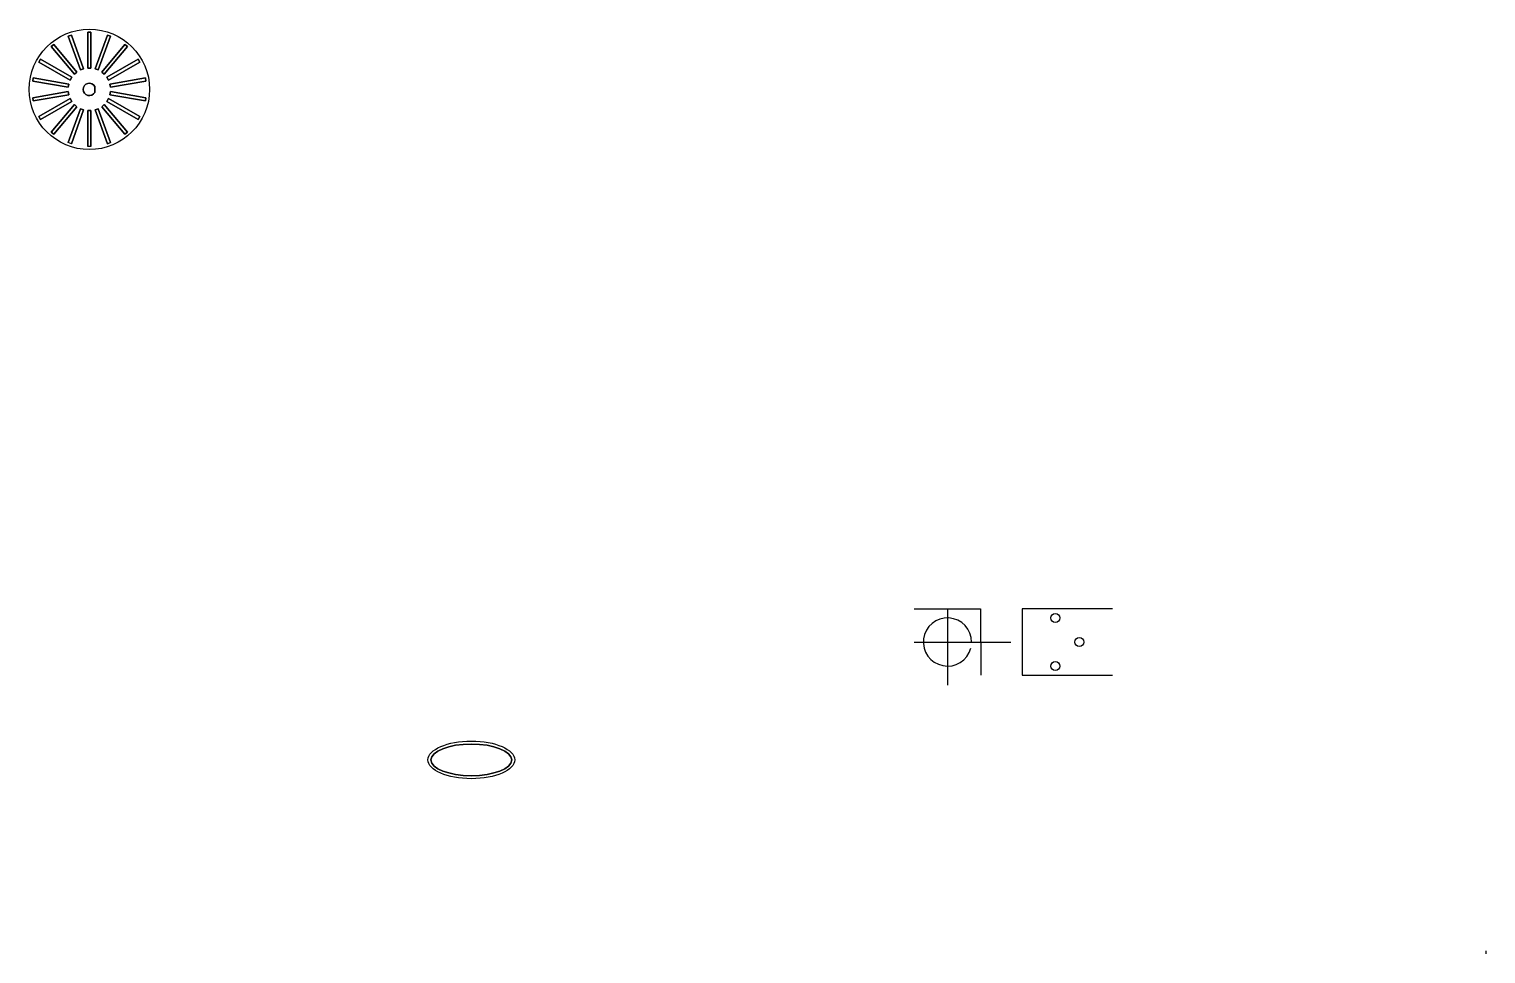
# Model space of a CAD drawing. Header units: millimetres. Extents: x 691 to 1640, y 946 to 2024.
# Drawn here: x 690.8 to 1174.6, y 945.8 to 1252.9 of the extents above; entities outside this region: 1.
import ezdxf

# ---------------------------------------------------------------- set-up
doc = ezdxf.new("R2010")
doc.units = ezdxf.units.MM

msp = doc.modelspace()

# ---------------------------------------------------------------- linework, layer by layer
for p, q in [((703.77, 1250.6, 1.25), (704.8, 1250.97, 1.25)), ((704.8, 1250.97, 0.25), (703.77, 1250.6, 0.25)), ((707.86, 1239.37, 1.25), (703.77, 1250.6, 1.25)), ((703.77, 1250.6, 0.25), (707.86, 1239.37, 0.25)), ((703.77, 1250.6, 0.25), (703.77, 1250.6, 1.25)), ((704.8, 1250.97, 1.25), (708.89, 1239.74, 1.25)), ((704.8, 1250.97, 0.25), (704.8, 1250.97, 1.25)), ((708.89, 1239.74, 0.25), (704.8, 1250.97, 0.25)), ((710.23, 1239.98, 1.25), (710.23, 1251.93, 1.25)), ((710.23, 1251.93, 0.25), (710.23, 1239.98, 0.25)), ((710.23, 1251.93, 0.25), (710.23, 1251.93, 1.25)), ((710.23, 1251.93, 1.25), (711.33, 1251.93, 1.25)), ((711.33, 1251.93, 0.25), (710.23, 1251.93, 0.25)), ((711.33, 1251.93, 1.25), (711.33, 1239.98, 1.25)), ((711.33, 1251.93, 0.25), (711.33, 1251.93, 1.25)), ((711.33, 1239.98, 0.25), (711.33, 1251.93, 0.25)), ((712.68, 1239.74, 1.25), (716.77, 1250.97, 1.25)), ((716.77, 1250.97, 0.25), (712.68, 1239.74, 0.25)), ((717.8, 1250.6, 1.25), (713.71, 1239.37, 1.25)), ((713.71, 1239.37, 0.25), (717.8, 1250.6, 0.25)), ((716.77, 1250.97, 0.25), (716.77, 1250.97, 1.25)), ((716.77, 1250.97, 1.25), (717.8, 1250.6, 1.25)), ((717.8, 1250.6, 0.25), (716.77, 1250.97, 0.25)), ((717.8, 1250.6, 0.25), (717.8, 1250.6, 1.25)), ((698.15, 1247.13, 1.25), (698.99, 1247.84, 1.25)), ((698.99, 1247.84, 0.25), (698.15, 1247.13, 0.25)), ((705.83, 1237.98, 1.25), (698.15, 1247.13, 1.25)), ((698.15, 1247.13, 0.25), (705.83, 1237.98, 0.25)), ((698.15, 1247.13, 0.25), (698.15, 1247.13, 1.25)), ((698.99, 1247.84, 1.25), (706.67, 1238.68, 1.25)), ((698.99, 1247.84, 0.25), (698.99, 1247.84, 1.25)), ((706.67, 1238.68, 0.25), (698.99, 1247.84, 0.25)), ((714.9, 1238.68, 1.25), (722.58, 1247.84, 1.25)), ((722.58, 1247.84, 0.25), (714.9, 1238.68, 0.25)), ((723.42, 1247.13, 1.25), (715.74, 1237.98, 1.25)), ((715.74, 1237.98, 0.25), (723.42, 1247.13, 0.25)), ((722.58, 1247.84, 0.25), (722.58, 1247.84, 1.25)), ((722.58, 1247.84, 1.25), (723.42, 1247.13, 1.25)), ((723.42, 1247.13, 0.25), (722.58, 1247.84, 0.25)), ((723.42, 1247.13, 0.25), (723.42, 1247.13, 1.25)), ((694.06, 1241.95, 1.25), (694.61, 1242.91, 1.25)), ((694.61, 1242.91, 0.25), (694.06, 1241.95, 0.25)), ((704.4, 1235.98, 1.25), (694.06, 1241.95, 1.25)), ((694.06, 1241.95, 0.25), (704.4, 1235.98, 0.25)), ((694.06, 1241.95, 0.25), (694.06, 1241.95, 1.25)), ((694.61, 1242.91, 1.25), (704.95, 1236.93, 1.25)), ((694.61, 1242.91, 0.25), (694.61, 1242.91, 1.25)), ((704.95, 1236.93, 0.25), (694.61, 1242.91, 0.25)), ((706.67, 1238.68, 1.25), (705.83, 1237.98, 1.25)), ((705.83, 1237.98, 0.25), (706.67, 1238.68, 0.25)), ((706.67, 1238.68, 0.25), (706.67, 1238.68, 1.25)), ((708.89, 1239.74, 1.25), (707.86, 1239.37, 1.25)), ((707.86, 1239.37, 0.25), (708.89, 1239.74, 0.25)), ((707.86, 1239.37, 0.25), (707.86, 1239.37, 1.25)), ((708.89, 1239.74, 0.25), (708.89, 1239.74, 1.25)), ((711.33, 1239.98, 1.25), (710.23, 1239.98, 1.25)), ((710.23, 1239.98, 0.25), (711.33, 1239.98, 0.25)), ((710.23, 1239.98, 0.25), (710.23, 1239.98, 1.25)), ((711.33, 1239.98, 0.25), (711.33, 1239.98, 1.25)), ((713.71, 1239.37, 1.25), (712.68, 1239.74, 1.25)), ((712.68, 1239.74, 0.25), (713.71, 1239.37, 0.25)), ((712.68, 1239.74, 0.25), (712.68, 1239.74, 1.25)), ((713.71, 1239.37, 0.25), (713.71, 1239.37, 1.25)), ((715.74, 1237.98, 1.25), (714.9, 1238.68, 1.25)), ((714.9, 1238.68, 0.25), (715.74, 1237.98, 0.25)), ((714.9, 1238.68, 0.25), (714.9, 1238.68, 1.25)), ((716.62, 1236.93, 1.25), (726.96, 1242.91, 1.25)), ((726.96, 1242.91, 0.25), (716.62, 1236.93, 0.25)), ((727.51, 1241.95, 1.25), (717.17, 1235.98, 1.25)), ((717.17, 1235.98, 0.25), (727.51, 1241.95, 0.25)), ((726.96, 1242.91, 0.25), (726.96, 1242.91, 1.25)), ((726.96, 1242.91, 1.25), (727.51, 1241.95, 1.25)), ((727.51, 1241.95, 0.25), (726.96, 1242.91, 0.25)), ((727.51, 1241.95, 0.25), (727.51, 1241.95, 1.25)), ((691.98, 1235.69, 1.25), (692.17, 1236.77, 1.25)), ((692.17, 1236.77, 0.25), (691.98, 1235.69, 0.25)), ((703.75, 1233.61, 1.25), (691.98, 1235.69, 1.25)), ((691.98, 1235.69, 0.25), (703.75, 1233.61, 0.25)), ((691.98, 1235.69, 0.25), (691.98, 1235.69, 1.25)), ((692.17, 1236.77, 1.25), (703.94, 1234.69, 1.25)), ((692.17, 1236.77, 0.25), (692.17, 1236.77, 1.25)), ((703.94, 1234.69, 0.25), (692.17, 1236.77, 0.25)), ((703.94, 1234.69, 1.25), (703.75, 1233.61, 1.25)), ((703.75, 1233.61, 0.25), (703.94, 1234.69, 0.25)), ((703.94, 1234.69, 0.25), (703.94, 1234.69, 1.25)), ((704.95, 1236.93, 1.25), (704.4, 1235.98, 1.25)), ((704.4, 1235.98, 0.25), (704.95, 1236.93, 0.25)), ((704.4, 1235.98, 0.25), (704.4, 1235.98, 1.25)), ((704.95, 1236.93, 0.25), (704.95, 1236.93, 1.25)), ((705.83, 1237.98, 0.25), (705.83, 1237.98, 1.25)), ((712.58, 1233.92, 1.25), (712.58, 1231.94, 1.25)), ((712.58, 1233.92, 0.25), (712.58, 1233.92, 1.25)), ((712.58, 1231.94, 0.25), (712.58, 1233.92, 0.25)), ((715.74, 1237.98, 0.25), (715.74, 1237.98, 1.25)), ((717.17, 1235.98, 1.25), (716.62, 1236.93, 1.25)), ((716.62, 1236.93, 0.25), (717.17, 1235.98, 0.25)), ((716.62, 1236.93, 0.25), (716.62, 1236.93, 1.25)), ((717.17, 1235.98, 0.25), (717.17, 1235.98, 1.25)), ((717.63, 1234.69, 1.25), (729.4, 1236.77, 1.25)), ((729.4, 1236.77, 0.25), (717.63, 1234.69, 0.25)), ((717.82, 1233.61, 1.25), (717.63, 1234.69, 1.25)), ((717.63, 1234.69, 0.25), (717.82, 1233.61, 0.25)), ((717.63, 1234.69, 0.25), (717.63, 1234.69, 1.25)), ((729.59, 1235.69, 1.25), (717.82, 1233.61, 1.25)), ((717.82, 1233.61, 0.25), (729.59, 1235.69, 0.25)), ((729.4, 1236.77, 0.25), (729.4, 1236.77, 1.25)), ((729.4, 1236.77, 1.25), (729.59, 1235.69, 1.25)), ((729.59, 1235.69, 0.25), (729.4, 1236.77, 0.25)), ((729.59, 1235.69, 0.25), (729.59, 1235.69, 1.25)), ((691.98, 1230.17, 1.25), (703.75, 1232.25, 1.25)), ((703.75, 1232.25, 0.25), (691.98, 1230.17, 0.25)), ((691.98, 1230.17, 0.25), (691.98, 1230.17, 1.25)), ((692.17, 1229.09, 1.25), (691.98, 1230.17, 1.25)), ((691.98, 1230.17, 0.25), (692.17, 1229.09, 0.25)), ((703.94, 1231.16, 1.25), (692.17, 1229.09, 1.25)), ((692.17, 1229.09, 0.25), (703.94, 1231.16, 0.25)), ((692.17, 1229.09, 0.25), (692.17, 1229.09, 1.25)), ((694.06, 1223.91, 1.25), (704.4, 1229.88, 1.25)), ((704.4, 1229.88, 0.25), (694.06, 1223.91, 0.25)), ((704.95, 1228.93, 1.25), (694.61, 1222.95, 1.25)), ((694.61, 1222.95, 0.25), (704.95, 1228.93, 0.25)), ((703.75, 1233.61, 0.25), (703.75, 1233.61, 1.25)), ((703.75, 1232.25, 0.25), (703.75, 1232.25, 1.25)), ((703.75, 1232.25, 1.25), (703.94, 1231.16, 1.25)), ((703.94, 1231.16, 0.25), (703.75, 1232.25, 0.25)), ((703.94, 1231.16, 0.25), (703.94, 1231.16, 1.25)), ((704.4, 1229.88, 0.25), (704.4, 1229.88, 1.25)), ((704.4, 1229.88, 1.25), (704.95, 1228.93, 1.25)), ((704.95, 1228.93, 0.25), (704.4, 1229.88, 0.25)), ((704.95, 1228.93, 0.25), (704.95, 1228.93, 1.25)), ((712.58, 1231.94, 0.25), (712.58, 1231.94, 1.25)), ((716.62, 1228.93, 1.25), (717.17, 1229.88, 1.25)), ((717.17, 1229.88, 0.25), (716.62, 1228.93, 0.25)), ((726.96, 1222.95, 1.25), (716.62, 1228.93, 1.25)), ((716.62, 1228.93, 0.25), (726.96, 1222.95, 0.25)), ((716.62, 1228.93, 0.25), (716.62, 1228.93, 1.25)), ((717.17, 1229.88, 0.25), (717.17, 1229.88, 1.25)), ((717.17, 1229.88, 1.25), (727.51, 1223.91, 1.25)), ((727.51, 1223.91, 0.25), (717.17, 1229.88, 0.25)), ((717.63, 1231.16, 1.25), (717.82, 1232.25, 1.25)), ((717.82, 1232.25, 0.25), (717.63, 1231.16, 0.25)), ((729.4, 1229.09, 1.25), (717.63, 1231.16, 1.25)), ((717.63, 1231.16, 0.25), (729.4, 1229.09, 0.25)), ((717.63, 1231.16, 0.25), (717.63, 1231.16, 1.25)), ((717.82, 1233.61, 0.25), (717.82, 1233.61, 1.25)), ((717.82, 1232.25, 0.25), (717.82, 1232.25, 1.25)), ((717.82, 1232.25, 1.25), (729.59, 1230.17, 1.25)), ((729.59, 1230.17, 0.25), (717.82, 1232.25, 0.25)), ((729.59, 1230.17, 1.25), (729.4, 1229.09, 1.25)), ((729.4, 1229.09, 0.25), (729.59, 1230.17, 0.25)), ((729.4, 1229.09, 0.25), (729.4, 1229.09, 1.25)), ((729.59, 1230.17, 0.25), (729.59, 1230.17, 1.25)), ((698.15, 1218.73, 1.25), (705.83, 1227.88, 1.25)), ((705.83, 1227.88, 0.25), (698.15, 1218.73, 0.25)), ((706.67, 1227.17, 1.25), (698.99, 1218.02, 1.25)), ((698.99, 1218.02, 0.25), (706.67, 1227.17, 0.25)), ((703.77, 1215.26, 1.25), (707.86, 1226.49, 1.25)), ((707.86, 1226.49, 0.25), (703.77, 1215.26, 0.25)), ((708.89, 1226.12, 1.25), (704.8, 1214.89, 1.25)), ((704.8, 1214.89, 0.25), (708.89, 1226.12, 0.25)), ((705.83, 1227.88, 0.25), (705.83, 1227.88, 1.25)), ((705.83, 1227.88, 1.25), (706.67, 1227.17, 1.25)), ((706.67, 1227.17, 0.25), (705.83, 1227.88, 0.25)), ((706.67, 1227.17, 0.25), (706.67, 1227.17, 1.25)), ((707.86, 1226.49, 0.25), (707.86, 1226.49, 1.25)), ((707.86, 1226.49, 1.25), (708.89, 1226.12, 1.25)), ((708.89, 1226.12, 0.25), (707.86, 1226.49, 0.25)), ((708.89, 1226.12, 0.25), (708.89, 1226.12, 1.25)), ((710.23, 1213.93, 1.25), (710.23, 1225.88, 1.25)), ((710.23, 1225.88, 0.25), (710.23, 1213.93, 0.25)), ((710.23, 1225.88, 0.25), (710.23, 1225.88, 1.25)), ((710.23, 1225.88, 1.25), (711.33, 1225.88, 1.25)), ((711.33, 1225.88, 0.25), (710.23, 1225.88, 0.25)), ((711.33, 1225.88, 0.25), (711.33, 1225.88, 1.25)), ((711.33, 1225.88, 1.25), (711.33, 1213.93, 1.25)), ((711.33, 1213.93, 0.25), (711.33, 1225.88, 0.25)), ((712.68, 1226.12, 1.25), (713.71, 1226.49, 1.25)), ((713.71, 1226.49, 0.25), (712.68, 1226.12, 0.25)), ((716.77, 1214.89, 1.25), (712.68, 1226.12, 1.25)), ((712.68, 1226.12, 0.25), (716.77, 1214.89, 0.25)), ((712.68, 1226.12, 0.25), (712.68, 1226.12, 1.25)), ((713.71, 1226.49, 0.25), (713.71, 1226.49, 1.25)), ((713.71, 1226.49, 1.25), (717.8, 1215.26, 1.25)), ((717.8, 1215.26, 0.25), (713.71, 1226.49, 0.25)), ((714.9, 1227.17, 1.25), (715.74, 1227.88, 1.25)), ((715.74, 1227.88, 0.25), (714.9, 1227.17, 0.25)), ((722.58, 1218.02, 1.25), (714.9, 1227.17, 1.25)), ((714.9, 1227.17, 0.25), (722.58, 1218.02, 0.25)), ((714.9, 1227.17, 0.25), (714.9, 1227.17, 1.25)), ((715.74, 1227.88, 0.25), (715.74, 1227.88, 1.25)), ((715.74, 1227.88, 1.25), (723.42, 1218.73, 1.25)), ((723.42, 1218.73, 0.25), (715.74, 1227.88, 0.25)), ((694.06, 1223.91, 0.25), (694.06, 1223.91, 1.25)), ((694.61, 1222.95, 1.25), (694.06, 1223.91, 1.25)), ((694.06, 1223.91, 0.25), (694.61, 1222.95, 0.25)), ((694.61, 1222.95, 0.25), (694.61, 1222.95, 1.25)), ((727.51, 1223.91, 1.25), (726.96, 1222.95, 1.25)), ((726.96, 1222.95, 0.25), (727.51, 1223.91, 0.25)), ((726.96, 1222.95, 0.25), (726.96, 1222.95, 1.25)), ((727.51, 1223.91, 0.25), (727.51, 1223.91, 1.25)), ((698.15, 1218.73, 0.25), (698.15, 1218.73, 1.25)), ((698.99, 1218.02, 1.25), (698.15, 1218.73, 1.25)), ((698.15, 1218.73, 0.25), (698.99, 1218.02, 0.25)), ((698.99, 1218.02, 0.25), (698.99, 1218.02, 1.25)), ((703.77, 1215.26, 0.25), (703.77, 1215.26, 1.25)), ((704.8, 1214.89, 1.25), (703.77, 1215.26, 1.25)), ((704.8, 1214.89, 0.25), (704.8, 1214.89, 1.25)), ((717.8, 1215.26, 1.25), (716.77, 1214.89, 1.25)), ((716.77, 1214.89, 0.25), (717.8, 1215.26, 0.25)), ((716.77, 1214.89, 0.25), (716.77, 1214.89, 1.25)), ((717.8, 1215.26, 0.25), (717.8, 1215.26, 1.25)), ((723.42, 1218.73, 1.25), (722.58, 1218.02, 1.25)), ((722.58, 1218.02, 0.25), (723.42, 1218.73, 0.25)), ((722.58, 1218.02, 0.25), (722.58, 1218.02, 1.25)), ((723.42, 1218.73, 0.25), (723.42, 1218.73, 1.25)), ((710.23, 1213.93, 0.25), (710.23, 1213.93, 1.25)), ((711.33, 1213.93, 1.25), (710.23, 1213.93, 1.25)), ((711.33, 1213.93, 0.25), (711.33, 1213.93, 1.25)), ((984.77, 1060.4), (1006.77, 1060.4)), ((995.77, 1060.4), (995.77, 1035.1)), ((1006.77, 1060.4), (1006.81, 1038.4)), ((1020.59, 1060.4), (1020.59, 1038.4)), ((1020.59, 1060.4), (1020.59, 1038.4)), ((1050.59, 1060.4), (1020.59, 1060.4)), ((984.77, 1049.4), (1016.77, 1049.4)), ((1020.59, 1038.4), (1050.59, 1038.4)), ((1174.59, 946.84, 1.45), (1174.59, 945.84, 1.45))]:
    msp.add_line(p, q)
for centre, radius in [((710.78, 1232.93, 1.25), 20), ((710.78, 1232.93, 0.25), 20), ((1031.59, 1057.4), 1.5), ((1039.59, 1049.4), 1.5), ((1031.59, 1041.4), 1.5)]:
    msp.add_circle(centre, radius)
at = {"extrusion": (0, 0, -1)}
msp.add_arc((-710.78, 1232.93, -1.25), 2.05, 208.955, 151.045, dxfattribs=at)
for centre, radius, start, end in [((710.78, 1232.93, 0.25), 2.05, 28.955, 331.045), ((995.77, 1049.4), 8, 360, 345.3044)]:
    msp.add_arc(centre, radius, start, end)
msp.add_ellipse((1625.11, 2017.61), major_axis=(-14.4, 0), ratio=0.434028)
for centre, major_axis, ratio in [((837.65, 1010.26, 10), (-14.4, 0), 0.434028), ((837.65, 1010.26), (-14.4, 0), 0.434028), ((837.65, 1010.26, 10), (-14.4, 0), 0.434028), ((837.65, 1010.26), (-14.4, 0), 0.434028), ((837.65, 1010.26, 10), (-14.4, 0), 0.434028), ((837.65, 1010.26), (-14.4, 0), 0.434028), ((837.65, 1010.26), (-13.4, 0), 0.391791), ((837.65, 1010.26), (-13.4, 0), 0.391791), ((837.65, 1010.26), (-13.4, 0), 0.391791)]:
    msp.add_ellipse(centre, major_axis=major_axis, ratio=ratio, start_param=-3.141592653589793, end_param=3.141592653589793)
msp.add_ellipse((837.65, 1010.26, 10), major_axis=(-13.4, 0), ratio=0.391791, start_param=-3.141592653589793, end_param=3.141592653589793, dxfattribs=at)
msp.add_ellipse((837.65, 1010.26, 10), major_axis=(-13.4, 0), ratio=0.391791, start_param=-3.141592653589793, end_param=3.141592653589793, dxfattribs=at)
msp.add_ellipse((837.65, 1010.26, 10), major_axis=(-13.4, 0), ratio=0.391791, start_param=-3.141592653589793, end_param=3.141592653589793, dxfattribs=at)

doc.saveas('drawing.dxf')
